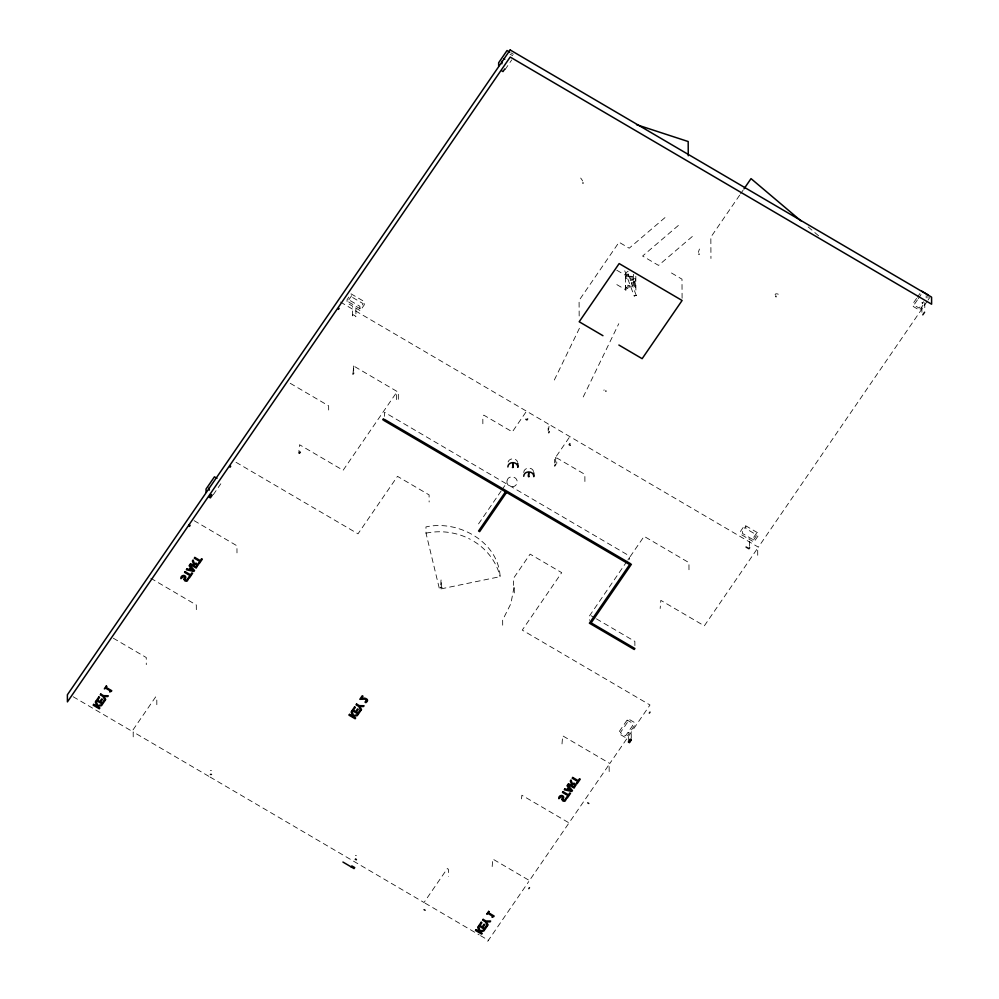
<?xml version="1.0" encoding="UTF-8"?>
<svg xmlns="http://www.w3.org/2000/svg" width="999" height="999" viewBox="0 0 999 999"><rect width="100%" height="100%" fill="white"/><g stroke="black" fill="none" stroke-linecap="round" stroke-linejoin="round"><path stroke-width="0.75" stroke-dasharray="5 3.75" d="M634.203 296.004L636.251 295.292L634.203 296.004L623.726 268.069M636.226 295.404L627.335 271.541M210.402 770.604L211.438 770.641M355.357 855.619L356.393 855.656M523.713 472.49C523.913 467.157 532.479 466.521 533.628 471.665M554.333 380.007L580.481 326.099M583.229 396.953L618.768 323.701M508.066 461.988C509.478 457.579 516.67 457.817 517.707 462.35M213.249 494.767L220.804 483.778M505.019 69.68L511.725 59.915M348.813 299.812L352.16 294.942L352.172 297.24L363.211 303.708L359.865 308.591L348.826 302.11L348.813 299.812L359.852 306.293L359.865 308.591M352.41 315.684L353.097 314.685L355.956 316.371L355.269 317.37L352.41 315.684L352.36 306.044L347.065 302.947L347.053 299.737L351.086 293.856L364.285 301.598L364.298 304.807L360.264 310.689L355.219 307.729L355.906 306.73L355.956 316.371M398.339 399.288L398.301 392.182L353.646 365.996L352.984 374.088M525.836 412.2L512.337 431.868L483.841 415.159L482.817 416.645L482.854 423.751M478.546 523.888L501.123 491.008M501.998 489.735L505.469 484.677M569.168 437.612L554.632 458.766L554.657 463.037M739.66 195.167L710.838 237.15L710.951 258.479M740.534 193.893L743.156 190.072M626.972 561.301L589.36 616.083L589.385 620.354M627.847 560.027L629.595 557.479L629.62 560.327M916.57 298.389L913.223 303.284L913.236 306.493L919.579 310.214L922.939 305.319L921.865 304.695L921.915 314.335M917.407 297.178L919.929 293.506M917.419 299.925L913.91 305.032L919.18 308.129L923.563 301.748M918.293 298.651L920.928 294.817L920.916 292.52M753.508 539.922L756.855 535.052L756.842 532.754L753.496 537.624L753.508 539.922L742.469 533.454L742.457 531.156L745.803 526.273L745.816 528.571L756.855 535.052M487.724 941.308L528.771 881.543M568.344 823.9L529.445 880.544L492.782 859.04L492.132 867.132M927.197 301.286L758.366 547.165L549.25 424.513L548.576 429.782M928.071 300.012L929.832 297.452M664.972 217.62L629.208 248.202L619.043 242.233L579.083 300.424L579.183 318.718M678.358 225.462L642.594 256.044L658.528 265.397L694.293 234.802M441.009 588.886L500.124 576.648C498.376 541.645 458.316 519.655 425.961 526.91L425.999 533.154L439.498 589.198M635.302 287.637L635.264 282.005L632.205 279.658L632.192 276.248M634.515 286.613L634.49 281.493L630.869 279.945L630.856 276.561A5.207 4.82 -0.3 0 0 627.11 277.859L627.097 275.175A5.207 4.82 -0.3 0 0 625.411 278.521M510.839 52.772L513.386 54.271M510.064 54.158L512.712 55.707M921.852 302.385L922.926 303.022M671.478 272.989L681.992 279.158L682.105 300.487M616.77 270.217L625.399 275.274A5.207 4.82 -0.3 0 0 635.002 278.059L635.014 280.944A5.207 4.82 -0.3 0 1 631.755 283.067L631.768 285.789A5.207 4.82 -0.3 0 1 627.834 285.152L627.859 288.361A5.207 4.82 -0.3 0 1 625.561 285.352L625.599 290.921M616.845 284.615L625.474 289.673L625.399 275.274M340.447 302.048L548.151 423.876L548.189 430.981M290.209 383.291L328.646 405.831L328.683 412.937M591.121 615.746L595.104 618.081M596.428 618.856L634.865 641.408L634.902 648.526M236.039 462.3L358.004 533.828L397.477 476.348L429.095 494.892L429.133 501.998M194.093 520.641L236.95 545.779L236.988 552.884M150.762 578.259L196.303 604.969L196.341 612.087M113.287 638.199L146.254 657.529L146.291 664.635M73.164 696.74L132.055 731.28L155.657 696.915L156.793 697.577L156.831 704.695M208.766 776.273L133.192 731.955L133.229 739.06M210.102 777.06L424.013 902.509L447.302 868.593L448.389 869.23L448.426 876.348M425.099 903.146L479.183 934.864M480.507 935.638L488.424 940.284M808.129 226.91L818.83 235.976M927.946 294.792L927.971 298.002M926.185 295.617L926.198 297.914M924.762 302.672L924.812 310.889M757.717 555.269L757.679 548.164L704.32 625.861L660.839 600.362L660.164 608.491M749.6 546.328L749.55 538.061L748.875 539.06L753.92 542.02L757.954 536.151L757.929 532.942L744.742 525.199L740.709 531.068L740.721 534.278L746.003 537.387L746.016 539.91M688.985 569.755L688.948 562.637L644.105 536.351L630.294 556.455L384.49 412.287L384.515 419.405M635.888 290.072L635.814 275.674A5.207 4.82 -0.3 0 1 635.576 276.91L635.589 280.157A5.207 4.82 -0.3 0 1 633.029 282.992L633.041 285.677A5.207 4.82 -0.3 0 1 629.07 286.001L629.095 289.36A5.207 4.82 -0.3 0 1 626.036 287L626.061 292.108M633.391 274.325L633.416 280.17M633.428 280.682L633.478 285.801M631.256 738.536L631.206 730.319L634.415 725.649L634.402 722.439L628.046 718.718L619.667 730.918L619.68 734.128L626.036 737.861L629.395 732.966L628.309 732.342L628.359 740.596M628.221 276.586L628.209 273.938A5.207 4.82 -0.3 0 0 625.649 276.76L625.636 274.038A5.207 4.82 -0.3 0 1 628.196 271.204M609.178 771.59L609.14 764.485L569.03 822.889L521.878 795.241L521.216 801.935M584.902 481.506L584.865 474.4L556.73 457.904L556.768 463.586M562.012 743.918L562.662 735.813L609.827 763.473L649.974 704.994L522.265 630.094L561.7 572.652L530.107 554.133L513.536 578.271L513.573 585.389M555.656 457.28L555.669 462.999M514.298 592.944L514.26 585.826L510.889 603.633L502.659 620.017L502.697 627.135M441.72 587.612L441.096 579.42L440.497 587.562M396.553 399.637L396.516 392.532L343.119 470.292L299.563 444.742L298.888 451.473M353.634 365.984L353.683 373.102M425.999 533.154A62.088 57.405 -0.3 0 1 470.292 539.298M474.038 541.446A62.088 57.405 -0.3 0 1 500.099 576.635M603.696 390.184A22.802 4.695 -59.6 0 1 604.283 389.985M698.451 252.435A11.763 2.423 -59.6 0 1 699.475 249.051M580.669 178.059A14.398 4.62 34.5 0 1 582.579 180.981M775.149 294.742A7.068 2.273 34.5 0 1 778.296 294.193M628.221 276.823A5.207 4.82 -0.3 0 1 632.192 276.486M507.005 480.956C505.719 487.312 516.208 489.06 517.045 482.617C518.344 476.261 507.854 474.513 507.005 480.956M627.372 722.464L620.354 732.679L625.636 735.776L632.642 725.561L632.629 723.264L627.36 720.167L627.372 722.464"/><path stroke-width="1.5" d="M210.414 774.4L211.451 774.437M441.72 587.612L440.497 587.562M507.867 466.958C508.091 460.989 518.131 461.338 517.844 467.345L517.832 463.548M512.4 467.245C514.148 469.767 511.813 457.579 513.324 467.17M523.726 476.286C523.963 470.279 534.053 470.629 533.766 476.66L533.741 472.877M528.409 476.461C529.42 466.695 527.822 478.708 529.083 476.486M548.738 432.704L549.275 431.643M189.398 526.423L190.11 525.399L189.036 524.762M230.045 467.232L230.719 466.258M338.449 309.378L339.136 308.366M504.82 68.919L502.997 71.566L501.923 70.929M352.984 374.088L353.671 373.102M382.717 419.78L383.416 418.756M527.622 418.918L526.935 419.917L525.874 419.305M505.506 491.795L478.583 531.006L479.645 531.618L506.568 492.407M744.03 188.811L751.023 178.621L800.986 220.879M554.67 465.871L555.681 464.423M569.892 443.706L569.205 444.717L570.279 445.342M351.186 866.92L351.873 865.921L354.732 867.594L354.046 868.593L342.932 862.05M631.43 564.223L591.158 622.864L634.902 648.526L634.24 649.487L589.398 623.189L629.632 564.597L383.816 420.429M749.612 547.702L748.925 548.701L746.053 547.027M528.808 888.648L529.482 887.649M629.17 742.469L630.993 739.822M649.313 713.124L650.012 712.112M922.801 314.847L924.612 312.2M636.525 124.663L688.186 141.533L688.261 155.769M921.602 291.071L927.946 294.792M509.577 52.035L507.03 50.537L498.651 62.75L498.663 65.959M503.696 58.641L504.77 59.278M602.946 335.689L579.195 321.765L619.155 263.574L682.105 300.487L642.145 358.678L618.881 345.03M384.515 419.405L630.332 563.573M300.349 452.297L299.6 451.86L298.888 452.897L299.638 453.334M216.97 478.334L214.435 476.835L206.044 489.048L206.069 492.257M587.712 802.846L588.798 803.483M424.051 909.627L425.137 910.264M501.873 61.289L501.885 63.811M209.266 487.587L209.291 490.122M605.844 390.959A22.802 4.695 -59.6 0 1 605.906 391.258M699.15 254.196A11.763 2.423 -59.6 0 1 698.9 254.183M582.991 182.867A14.398 4.62 34.5 0 1 582.941 183.167M776.061 296.666A7.068 2.273 34.5 0 1 775.674 296.116M184.091 579.345L184.69 580.756L186.201 581.256A2.335 2.16 -0.3 0 0 187.437 580.794C191.134 572.015 186.214 583.628 185.102 579.333C188.162 574.837 180.569 573.751 180.831 578.596C181.556 579.283 185.727 572.002 184.091 579.345M562.012 799.375L562.599 800.786L564.123 801.285A2.335 2.16 -0.3 0 0 565.359 800.823C569.055 792.045 564.123 803.658 563.011 799.362C566.071 794.867 558.478 793.78 558.741 798.626C559.477 799.312 563.648 792.032 562.012 799.375M366.708 700.199L365.01 702.097L365.859 702.647C370.716 699.7 364.036 696.515 361.051 698.988L362.974 696.191L362.262 695.766L359.84 699.3L364.997 699.138L366.708 700.199M197.902 564.922L196.216 568.044L190.047 564.423L190.559 563.661L193.019 565.097L193.619 564.235L192.407 560.976L193.082 560.002L194.368 563.611L196.316 563.199L197.902 564.922M575.811 784.952L574.125 788.061L567.956 784.452L568.481 783.691L570.928 785.127L571.528 784.265L570.317 781.006L570.991 780.019L572.29 783.628L574.238 783.228L575.811 784.952M355.407 859.302L356.393 859.577L355.407 859.302M196.965 565.084L196.029 566.87L193.706 565.496L195.192 563.985L196.965 565.084M574.875 785.114L573.95 786.9L571.615 785.526L573.101 784.015L574.875 785.114M510.152 49.95L67.383 694.767L67.42 701.885L510.189 57.055L931.617 304.22L931.58 297.115L510.152 49.95M211.139 494.58L209.315 497.227L210.402 497.864L212.225 495.217L211.139 494.58M93.681 704.395L93.169 705.157L99.338 708.778L99.863 708.016L97.015 706.343L101.473 705.669L102.098 704.745L97.727 705.494L96.029 700.986L95.342 701.972L96.791 705.744L93.681 704.395M98.789 696.965L96.341 700.536L102.51 704.158L104.957 700.586L104.233 700.149L102.298 702.971L100.612 701.972L102.41 699.35L101.686 698.925L99.888 701.548L97.59 700.199L99.513 697.389L98.789 696.965M100.787 694.055L100.262 694.817L102.909 696.365L105.107 700.374L105.694 699.525L103.983 696.453L107.73 696.553L108.279 695.754L103.521 695.666L100.787 694.055M106.269 686.076L104.358 688.86L105.694 688.186L109.84 690.621L109.69 691.982L111.364 691.308L111.763 690.721L106.206 687.449L106.893 686.438L106.269 686.076M185.102 571.628L184.578 572.377L190.022 575.574L188.699 577.497L189.435 577.922L192.582 573.326L191.858 572.902L190.547 574.812L185.102 571.628M186.913 568.98L186.388 569.742L193.881 571.44L194.518 570.504L189.673 564.959L189.123 565.759L190.484 567.295L188.986 569.467L186.913 568.98M194.83 557.454L194.305 558.204L199.75 561.401L198.439 563.324L199.163 563.748L202.322 559.153L201.586 558.728L200.275 560.639L194.83 557.454M191.046 567.907L189.835 569.667L193.356 570.504L191.046 567.907M349.488 714.385L348.963 715.134L355.144 718.756L355.656 718.006L352.822 716.333L357.267 715.659L357.904 714.735L353.521 715.484L351.823 710.976L351.149 711.962L352.585 715.734L349.488 714.385M354.583 706.955L352.135 710.526L358.304 714.148L360.764 710.576L360.027 710.139L358.104 712.949L356.406 711.962L358.204 709.34L357.48 708.915L355.681 711.538L353.384 710.189L355.319 707.379L354.583 706.955M356.581 704.045L356.056 704.807L358.703 706.355L360.914 710.351L361.488 709.515L359.777 706.443L363.524 706.543L364.086 705.744L359.315 705.644L356.581 704.045M563.011 791.645L562.487 792.407L567.932 795.604L566.62 797.514L567.345 797.951L570.504 793.356L569.767 792.919L568.456 794.842L563.011 791.645M564.822 789.01L564.298 789.772L571.79 791.47L572.439 790.534L567.582 784.989L567.032 785.788L568.406 787.324L566.908 789.497L564.822 789.01M572.739 777.472L572.215 778.233L577.659 781.43L576.348 783.341L577.072 783.778L580.232 779.183L579.507 778.758L578.184 780.669L572.739 777.472M568.955 787.936L567.757 789.697L571.266 790.534L568.955 787.936M476.048 929.719L475.536 930.469L481.705 934.09L482.23 933.328L479.383 931.667L483.841 930.993L484.465 930.069L480.094 930.818L478.396 926.31L477.709 927.297L479.158 931.068L476.048 929.719M481.156 922.289L478.708 925.861L484.877 929.47L487.325 925.911L486.6 925.474L484.665 928.283L482.979 927.297L484.777 924.674L484.053 924.25L482.242 926.872L479.957 925.524L481.88 922.714L481.156 922.289M483.154 919.38L482.629 920.141L485.277 921.69L487.475 925.686L488.061 924.849L486.351 921.777L490.097 921.877L490.646 921.066L485.889 920.978L483.154 919.38M488.636 911.388L486.725 914.172L488.061 913.511L492.207 915.946L492.057 917.307L493.731 916.632L494.13 916.046L488.573 912.774L489.26 911.762L488.636 911.388M630.182 739.322L628.359 741.97L629.445 742.607L631.256 739.959L630.182 739.322"/></g></svg>
